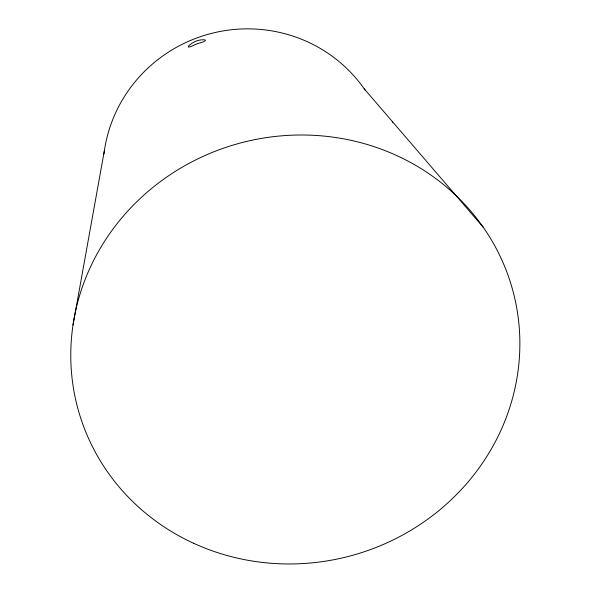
<?xml version="1.0" encoding="UTF-8"?>
<svg xmlns="http://www.w3.org/2000/svg" width="592" height="592" viewBox="0 0 592 592"><rect width="100%" height="100%" fill="white"/><g stroke="black" fill="none" stroke-linecap="round" stroke-linejoin="round"><path stroke-width="0.89" d="M73.008 324.993L104.421 150.383M364.213 88.837L483.346 227.395M392.363 121.663L392.674 122.3M103.926 154.038A143.294 140.097 -15.3 0 1 212.979 33.019A143.294 140.097 -15.3 0 1 365.257 90.347M188.345 46.294L188.471 47.101L190.735 46.65L196.729 43.926L203.167 41.928L205.387 40.678L205.195 39.901C198.919 39.153 192.674 41.795 188.345 46.294M193.562 543.249A225.345 213.653 -15.3 0 0 519.547 332.238A225.345 213.653 -15.3 0 0 172.834 172.953A225.345 213.653 -15.3 0 0 193.562 543.249"/></g></svg>
